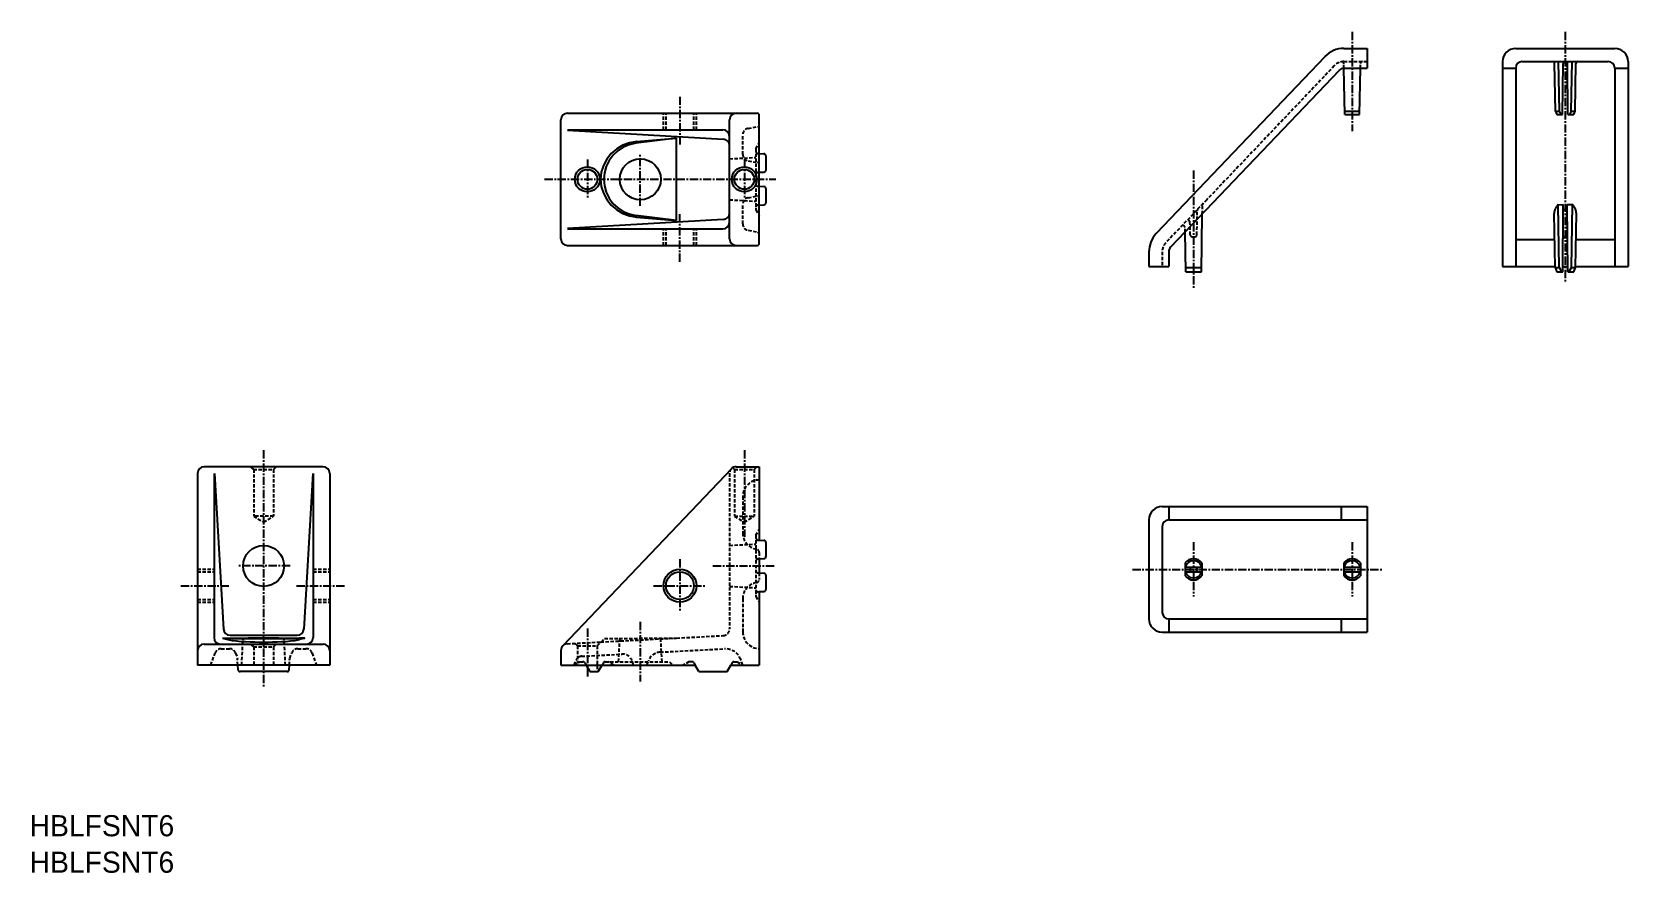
# Model space of a CAD drawing. Extents: x 75 to 317, y 31 to 158.
import ezdxf

# ---------------------------------------------------------------- set-up
doc = ezdxf.new("R2010")
doc.units = 0
doc.linetypes.add('CENTER', pattern=[2, 1.25, -0.25, 0.25, -0.25])
doc.linetypes.add('DASHED', pattern=[0.75, 0.5, -0.25])
doc.layers.get('0').update_dxf_attribs({"linetype": 'CONTINUOUS'})
doc.layers.add('CENTER', color=1, linetype='CENTER')

msp = doc.modelspace()

# ---------------------------------------------------------------- linework, layer by layer
at = {"color": 7, "linetype": 'CONTINUOUS'}
for p, q in [((273.52, 155.33), (277.02, 155.33)), ((277.02, 155.33), (277.02, 152.33)), ((299.52, 155.33), (314.52, 155.33)), ((270.63, 154.08), (245.13, 127.3)), ((273.64, 145.33), (273.52, 152.33)), ((273.52, 152.33), (277.02, 152.33)), ((275.9, 145.33), (276.02, 152.33)), ((297.52, 153.33), (297.52, 122.33)), ((297.52, 152.33), (299.52, 152.33)), ((299.52, 152.33), (299.52, 122.33)), ((300.52, 153.33), (313.52, 153.33)), ((305.54, 145.84), (305.41, 153.03)), ((306.14, 145.84), (306.01, 153.33)), ((306.61, 145.33), (306.68, 153.03)), ((307.43, 145.33), (307.37, 153.03)), ((307.91, 145.84), (308.04, 153.33)), ((308.51, 145.84), (308.63, 153.03)), ((314.52, 152.33), (316.52, 152.33)), ((314.52, 152.33), (314.52, 122.33)), ((316.52, 153.33), (316.52, 122.33)), ((272.8, 152.01), (247.3, 125.23)), ((156.05, 145.52), (184.75, 145.52)), ((185.05, 125.82), (185.05, 145.22)), ((273.64, 145.84), (275.91, 145.84)), ((273.64, 145.33), (275.9, 145.33)), ((305.54, 145.84), (305.72, 145.33)), ((305.54, 145.84), (306.14, 145.84)), ((305.72, 145.33), (306.61, 145.33)), ((306.38, 145.33), (306.14, 145.84)), ((307.43, 145.33), (308.32, 145.33)), ((307.91, 145.84), (307.67, 145.33)), ((307.91, 145.84), (308.51, 145.84)), ((308.32, 145.33), (308.51, 145.84)), ((155.05, 126.52), (155.05, 144.52)), ((156.05, 143.02), (179.55, 143.02)), ((156.05, 142.96), (179.61, 141.6)), ((180.55, 126.52), (180.55, 144.52)), ((163.48, 140.14), (162.66, 139.43)), ((164.42, 140.68), (163.48, 140.14)), ((164.48, 140.38), (163.65, 139.84)), ((165.44, 141.05), (164.42, 140.68)), ((165.39, 140.76), (164.48, 140.38)), ((166.36, 140.97), (165.39, 140.76)), ((166.51, 141.24), (165.44, 141.05)), ((172.55, 141.76), (166.36, 140.97)), ((166.5, 141.24), (172.55, 141.76)), ((172.55, 129.27), (172.55, 141.76)), ((161.98, 138.59), (161.47, 137.63)), ((162.34, 138.35), (161.91, 137.46)), ((162.66, 139.43), (161.98, 138.59)), ((162.93, 139.15), (162.34, 138.35)), ((163.65, 139.84), (162.93, 139.15)), ((185.05, 139.42), (185.77, 139.38)), ((186.05, 139.08), (186.05, 136.92)), ((161.15, 136.6), (161.05, 135.52)), ((161.05, 135.52), (161.15, 134.44)), ((161.47, 137.63), (161.15, 136.6)), ((161.64, 136.51), (161.55, 135.52)), ((161.55, 135.52), (161.64, 134.53)), ((161.91, 137.46), (161.64, 136.51)), ((185.05, 136.58), (185.77, 136.62)), ((161.15, 134.44), (161.47, 133.41)), ((161.47, 133.41), (161.98, 132.45)), ((161.64, 134.53), (161.91, 133.58)), ((161.91, 133.58), (162.34, 132.68)), ((185.05, 134.46), (185.77, 134.42)), ((186.05, 134.12), (186.05, 131.96)), ((161.98, 132.45), (162.66, 131.61)), ((162.34, 132.68), (162.92, 131.88)), ((162.66, 131.61), (163.48, 130.9)), ((162.92, 131.88), (163.64, 131.2)), ((163.48, 130.9), (164.42, 130.36)), ((163.64, 131.2), (164.47, 130.66)), ((164.47, 130.66), (165.39, 130.28)), ((185.05, 131.62), (185.77, 131.66)), ((305.36, 130.61), (305.35, 130.52)), ((305.35, 130.52), (305.35, 130.42)), ((305.38, 130.7), (305.36, 130.61)), ((305.4, 130.8), (305.38, 130.7)), ((305.43, 130.89), (305.4, 130.8)), ((305.46, 130.98), (305.43, 130.89)), ((305.49, 131.07), (305.46, 130.98)), ((305.53, 131.15), (305.49, 131.07)), ((305.57, 131.24), (305.53, 131.15)), ((305.62, 131.32), (305.57, 131.24)), ((305.67, 131.4), (305.62, 131.32)), ((305.73, 131.47), (305.67, 131.4)), ((305.79, 131.55), (305.73, 131.47)), ((305.85, 131.62), (305.79, 131.55)), ((305.92, 131.68), (305.85, 131.62)), ((305.92, 131.68), (306.72, 131.69)), ((306.09, 122.17), (305.92, 131.68)), ((306.64, 121.53), (306.72, 131.69)), ((306.72, 130.93), (307.33, 130.93)), ((307.41, 121.53), (307.32, 131.69)), ((307.32, 131.69), (308.12, 131.69)), ((307.96, 122.17), (308.12, 131.69)), ((308.19, 131.62), (308.12, 131.69)), ((308.26, 131.55), (308.19, 131.62)), ((308.32, 131.48), (308.26, 131.55)), ((308.37, 131.4), (308.32, 131.48)), ((308.42, 131.32), (308.37, 131.4)), ((308.47, 131.24), (308.42, 131.32)), ((308.51, 131.15), (308.47, 131.24)), ((308.55, 131.07), (308.51, 131.15)), ((308.59, 130.98), (308.55, 131.07)), ((308.62, 130.89), (308.59, 130.98)), ((308.64, 130.8), (308.62, 130.89)), ((308.66, 130.71), (308.64, 130.8)), ((308.68, 130.61), (308.66, 130.71)), ((308.69, 130.52), (308.68, 130.61)), ((308.7, 130.42), (308.69, 130.52)), ((179.61, 129.43), (156.05, 128.08)), ((156.05, 128.02), (179.55, 128.02)), ((164.42, 130.36), (165.44, 129.99)), ((165.39, 130.28), (166.36, 130.06)), ((165.44, 129.99), (166.51, 129.8)), ((172.55, 129.27), (166.36, 130.06)), ((166.5, 129.8), (172.55, 129.27)), ((251.95, 121.53), (252.1, 130.27)), ((305.35, 130.42), (305.34, 130.33)), ((305.49, 122.17), (305.34, 130.33)), ((308.56, 122.17), (308.7, 130.33)), ((308.7, 130.33), (308.7, 130.42)), ((249.6, 121.53), (249.49, 127.53)), ((299.52, 126.39), (305.41, 126.39)), ((306.98, 126.83), (307.07, 126.83)), ((308.63, 126.39), (314.52, 126.39)), ((156.05, 125.52), (184.75, 125.52)), ((244.02, 124.54), (244.02, 122.33)), ((247.02, 124.54), (247.02, 122.33)), ((244.02, 122.33), (247.02, 122.33)), ((249.59, 122.17), (251.96, 122.17)), ((249.6, 121.53), (251.95, 121.53)), ((297.52, 122.33), (305.48, 122.33)), ((305.49, 122.17), (306.09, 122.17)), ((305.49, 122.17), (305.72, 121.53)), ((305.72, 121.53), (306.64, 121.53)), ((306.09, 122.17), (306.47, 121.53)), ((306.64, 122.33), (307.4, 122.33)), ((307.41, 121.53), (308.32, 121.53)), ((307.58, 121.53), (307.96, 122.17)), ((307.96, 122.17), (308.56, 122.17)), ((308.32, 121.53), (308.56, 122.17)), ((308.56, 122.33), (316.52, 122.33)), ((119.05, 92.02), (101.05, 92.02)), ((181.55, 92.02), (185.05, 92.02)), ((185.05, 92.02), (185.05, 80.92)), ((100.05, 91.02), (100.05, 62.02)), ((102.55, 91.02), (102.55, 66.18)), ((102.61, 91.02), (103.97, 67.46)), ((117.49, 91.02), (116.14, 67.46)), ((117.55, 91.02), (117.55, 66.18)), ((120.05, 91.02), (120.05, 62.02)), ((180.83, 91.71), (155.33, 64.92)), ((246.02, 85.99), (277.02, 85.99)), ((247.02, 85.99), (247.02, 83.99)), ((273.09, 85.99), (273.09, 83.99)), ((277.02, 85.99), (277.02, 66.99)), ((244.02, 83.99), (244.02, 68.99)), ((246.02, 82.99), (246.02, 69.99)), ((247.02, 83.99), (277.02, 83.99)), ((185.05, 80.92), (185.77, 80.88)), ((186.05, 80.58), (186.05, 78.42)), ((185.05, 78.08), (185.77, 78.12)), ((185.05, 78.08), (185.05, 75.96)), ((249.52, 77.49), (249.52, 75.49)), ((252.02, 77.49), (252.02, 75.49)), ((273.52, 77.49), (273.52, 75.49)), ((276.02, 77.49), (276.02, 75.49)), ((185.05, 75.96), (185.77, 75.92)), ((186.05, 75.62), (186.05, 73.46)), ((249.52, 76.84), (252.02, 76.84)), ((249.52, 76.14), (252.02, 76.14)), ((250.27, 76.84), (250.27, 76.14)), ((251.27, 76.84), (251.27, 76.14)), ((273.52, 76.84), (276.02, 76.84)), ((273.52, 76.14), (276.02, 76.14)), ((185.05, 73.12), (185.77, 73.16)), ((185.05, 73.12), (185.05, 62.02)), ((247.02, 68.99), (277.02, 68.99)), ((247.02, 68.99), (247.02, 66.99)), ((273.09, 68.99), (273.09, 66.99)), ((103.81, 66.1), (116.3, 66.1)), ((103.81, 66.1), (104.6, 66.06)), ((103.81, 66.1), (104.63, 65.87)), ((104.59, 66.06), (105.28, 66.04)), ((104.63, 65.87), (105.29, 65.74)), ((104.97, 66.52), (115.14, 66.52)), ((105.28, 66.04), (105.96, 66.03)), ((105.29, 65.74), (105.97, 65.66)), ((105.96, 66.03), (106.64, 66.03)), ((105.97, 65.66), (106.65, 65.6)), ((106.64, 66.03), (107.32, 66.03)), ((106.65, 65.6), (107.33, 65.56)), ((107.73, 66.07), (106.95, 66.05)), ((106.95, 66.05), (107.73, 66.03)), ((107.32, 66.03), (108, 66.02)), ((107.33, 65.56), (108.01, 65.53)), ((108.5, 66.08), (107.73, 66.07)), ((107.73, 66.03), (108.5, 66.03)), ((108, 66.02), (108.69, 66.02)), ((108.01, 65.53), (108.69, 65.51)), ((109.28, 66.08), (108.5, 66.08)), ((108.5, 66.03), (109.28, 66.03)), ((108.69, 66.02), (109.37, 66.02)), ((108.69, 65.51), (109.37, 65.5)), ((110.05, 66.08), (109.28, 66.08)), ((109.28, 66.03), (110.05, 66.02)), ((109.37, 66.02), (110.05, 66.02)), ((109.37, 65.5), (110.05, 65.5)), ((110.83, 66.08), (110.05, 66.08)), ((110.05, 66.02), (110.83, 66.03)), ((110.05, 66.02), (110.73, 66.02)), ((110.05, 65.5), (110.73, 65.5)), ((110.73, 66.02), (111.41, 66.02)), ((110.73, 65.5), (111.41, 65.51)), ((111.6, 66.08), (110.83, 66.08)), ((110.83, 66.03), (111.6, 66.03)), ((111.41, 66.02), (112.1, 66.02)), ((111.41, 65.51), (112.09, 65.53)), ((112.38, 66.07), (111.6, 66.08)), ((111.6, 66.03), (112.38, 66.03)), ((112.09, 65.53), (112.77, 65.56)), ((112.1, 66.02), (112.78, 66.03)), ((113.15, 66.05), (112.38, 66.07)), ((112.38, 66.03), (113.15, 66.05)), ((112.77, 65.56), (113.45, 65.6)), ((112.78, 66.03), (113.46, 66.03)), ((113.45, 65.6), (114.13, 65.66)), ((113.46, 66.03), (114.14, 66.03)), ((114.13, 65.66), (114.81, 65.74)), ((114.14, 66.03), (114.82, 66.04)), ((114.81, 65.74), (115.48, 65.87)), ((114.82, 66.04), (115.51, 66.06)), ((116.3, 66.1), (115.48, 65.87)), ((116.3, 66.1), (115.51, 66.06)), ((246.02, 66.99), (277.02, 66.99)), ((101.05, 65.18), (119.05, 65.18)), ((155.05, 64.23), (155.05, 62.02)), ((120.05, 62.02), (100.05, 62.02)), ((106.19, 61.3), (106.15, 62.02)), ((113.62, 61.02), (106.49, 61.02)), ((113.91, 61.3), (113.95, 62.02)), ((155.05, 62.02), (158.84, 62.02)), ((158.84, 62.02), (161.26, 62.02)), ((158.84, 62.02), (159.3, 61.22)), ((159.3, 61.22), (159.42, 61.02)), ((159.42, 61.02), (160.69, 61.02)), ((160.69, 61.02), (161.26, 62.02)), ((161.26, 62.02), (175.34, 62.02)), ((175.92, 61.02), (175.34, 62.02)), ((175.92, 61.02), (180.19, 61.02)), ((180.19, 61.02), (180.76, 62.02)), ((180.76, 62.02), (185.05, 62.02))]:
    msp.add_line(p, q, dxfattribs=at)
at = {"color": 3, "linetype": 'DASHED'}
for p, q in [((272.07, 152.7), (252.77, 132.43)), ((273.52, 152.33), (273.51, 153)), ((273.52, 153.33), (276.92, 153.33)), ((276.02, 152.33), (276.03, 153.03)), ((170.55, 143.02), (170.55, 145.52)), ((170.95, 143.02), (170.95, 145.52)), ((175.15, 143.02), (175.15, 145.52)), ((175.55, 143.02), (175.55, 145.52)), ((183.38, 143.22), (185.05, 143.52)), ((182.55, 139.3), (182.55, 142.24)), ((184.55, 140.15), (185.05, 141.02)), ((184.55, 140.15), (184.55, 130.88)), ((180.55, 138.62), (184.55, 138.83)), ((183.38, 138.31), (184.8, 138.06)), ((184.84, 139.43), (185.05, 139.42)), ((184.84, 136.57), (185.05, 136.58)), ((183.38, 132.72), (184.8, 132.98)), ((184.84, 134.47), (185.05, 134.46)), ((180.55, 132.42), (184.55, 132.21)), ((182.55, 128.8), (182.55, 131.74)), ((184.55, 130.88), (185.05, 130.02)), ((184.84, 131.61), (185.05, 131.62)), ((252.77, 132.43), (246.57, 125.92)), ((251.28, 127.12), (251.34, 130.81)), ((252.1, 130.27), (252.12, 131.63)), ((170.55, 125.52), (170.55, 128.02)), ((170.95, 125.52), (170.95, 128.02)), ((175.15, 125.52), (175.15, 128.02)), ((175.55, 125.52), (175.55, 128.02)), ((249.49, 127.53), (249.48, 128.23)), ((250.27, 127.12), (250.23, 129.02)), ((183.38, 127.81), (184.64, 127.59)), ((250.57, 126.83), (250.98, 126.83)), ((246.02, 124.54), (246.02, 122.33)), ((108.55, 91.62), (108.15, 92.02)), ((111.55, 91.62), (111.95, 92.02)), ((181.3, 91.62), (181.04, 91.88)), ((184.3, 91.62), (184.7, 92.02)), ((108.55, 91.62), (108.55, 84.52)), ((108.55, 91.62), (111.55, 91.62)), ((111.55, 91.62), (111.55, 84.52)), ((180.55, 91.02), (180.55, 67.47)), ((181.3, 91.62), (181.3, 84.52)), ((181.3, 91.62), (184.3, 91.62)), ((184.3, 91.62), (184.3, 84.52)), ((182.55, 87.52), (182.55, 82.02)), ((111.55, 84.52), (108.55, 84.52)), ((108.55, 84.52), (110.05, 83.65)), ((110.05, 83.65), (111.55, 84.52)), ((181.3, 84.52), (184.3, 84.52)), ((181.3, 84.52), (182.8, 83.65)), ((182.8, 83.65), (184.3, 84.52)), ((184.55, 81.65), (185.05, 82.52)), ((180.55, 80.12), (184.55, 80.33)), ((184.55, 81.65), (184.55, 72.38)), ((184.84, 80.93), (185.05, 80.92)), ((184.84, 78.07), (185.05, 78.08)), ((185.05, 79.06), (185.05, 78.08)), ((100.05, 76.52), (102.55, 76.52)), ((100.05, 76.12), (102.55, 76.12)), ((117.55, 76.52), (120.05, 76.52)), ((117.55, 76.12), (120.05, 76.12)), ((184.84, 75.97), (185.05, 75.96)), ((185.05, 75.96), (185.05, 74.98)), ((180.55, 73.92), (184.55, 73.71)), ((184.84, 73.11), (185.05, 73.12)), ((100.05, 71.92), (102.55, 71.92)), ((100.05, 71.52), (102.55, 71.52)), ((117.55, 71.92), (120.05, 71.92)), ((117.55, 71.52), (120.05, 71.52)), ((182.55, 72.02), (182.55, 67.02)), ((184.55, 72.38), (185.05, 71.52)), ((106.74, 62.02), (106.95, 66.02)), ((113.36, 62.02), (113.16, 66.02)), ((156, 65.23), (161.05, 65.5)), ((157.55, 64.9), (157.17, 65.28)), ((160.55, 64.9), (161.14, 65.49)), ((161.05, 65.5), (172.55, 66.1)), ((161.14, 65.49), (161.63, 66.02)), ((161.63, 66.02), (172.55, 66.1)), ((163.77, 62.52), (163.95, 66.02)), ((170.34, 62.52), (170.15, 66.08)), ((172.55, 66.1), (179.6, 66.47)), ((102.05, 62.02), (102.71, 63.83)), ((103.65, 64.49), (104.87, 64.49)), ((105.81, 63.83), (106.1, 63.02)), ((106.15, 62.02), (106.1, 63.02)), ((108.55, 64.78), (108.15, 65.18)), ((108.55, 64.78), (111.55, 64.78)), ((108.55, 64.78), (108.55, 62.02)), ((111.55, 64.78), (111.95, 65.18)), ((111.55, 64.78), (111.55, 62.02)), ((113.95, 62.02), (114, 63.02)), ((114, 63.02), (114.3, 63.83)), ((115.24, 64.49), (116.45, 64.49)), ((117.39, 63.83), (118.05, 62.02)), ((157.55, 64.9), (160.55, 64.9)), ((157.55, 64.9), (157.55, 62.31)), ((158.18, 63.34), (164.32, 63.67)), ((160.55, 64.9), (160.55, 61.02)), ((170.06, 63.97), (179.78, 64.48)), ((182.55, 62.02), (182.26, 62.83)), ((157.05, 62.02), (157.3, 62.69)), ((157.05, 62.02), (157.92, 62.52)), ((157.92, 62.52), (158.38, 62.52)), ((158.64, 62.37), (158.84, 62.02)), ((161.47, 62.37), (161.26, 62.02)), ((161.73, 62.52), (171.45, 62.52)), ((163.05, 62.02), (162.19, 62.52)), ((163.05, 62.02), (162.19, 62.52)), ((166.05, 62.02), (165.81, 62.68)), ((168.05, 62.02), (168.28, 62.65)), ((171.45, 62.52), (171.95, 62.02)), ((174.42, 62.52), (173.55, 62.02)), ((174.88, 62.52), (174.42, 62.52)), ((175.14, 62.37), (175.34, 62.02)), ((180.97, 62.37), (180.76, 62.02)), ((181.23, 62.52), (181.69, 62.52)), ((181.69, 62.52), (182.55, 62.02))]:
    msp.add_line(p, q, dxfattribs=at)
at = {"color": 7, "linetype": 'CONTINUOUS'}
for centre, radius in [((167.05, 135.52), 3.1), ((159.05, 135.52), 1.9), ((159.05, 135.52), 1.5), ((182.8, 135.52), 1.9), ((182.8, 135.52), 1.5), ((110.05, 77.02), 3.1), ((173.05, 74.02), 2.1)]:
    msp.add_circle(centre, radius, dxfattribs=at)
at = {"color": 3, "linetype": 'CONTINUOUS'}
msp.add_circle((173.05, 74.02), 2.5, dxfattribs=at)
at = {"color": 7, "linetype": 'CONTINUOUS'}
for centre, radius, start, end in [((273.52, 151.33), 4, 90, 136.4082), ((299.52, 153.33), 2, 90, 180), ((314.52, 153.33), 2, 0, 90), ((273.52, 151.33), 1, 90, 136.4082), ((300.52, 152.33), 1, 90, 180), ((305.11, 153.03), 0.3, 1, 90), ((306.98, 153.03), 0.3, 90, 179.5), ((307.07, 153.03), 0.3, 0.5, 90), ((308.93, 153.03), 0.3, 90, 179), ((313.52, 152.33), 1, 0, 90), ((156.05, 144.52), 1, 90, 180), ((181.55, 144.52), 1, 90, 180), ((184.75, 145.22), 0.3, 0, 90), ((179.55, 142.02), 1, 0, 90), ((179.55, 140.6), 1, 0, 86.7007), ((185.75, 139.08), 0.3, 0, 87), ((185.75, 136.92), 0.3, 273, 0), ((185.75, 134.12), 0.3, 0, 87), ((179.55, 130.43), 1, 273.2993, 0), ((185.75, 131.96), 0.3, 273, 0), ((179.55, 129.02), 1, 270, 0), ((156.05, 126.52), 1, 180, 270), ((181.55, 126.52), 1, 180, 270), ((184.75, 125.82), 0.3, 270, 0), ((248.02, 124.54), 4, 136.4082, 180), ((306.98, 126.53), 0.3, 90, 179.5), ((307.07, 126.53), 0.3, 0.5, 90), ((248.02, 124.54), 1, 136.4082, 180), ((101.05, 91.02), 1, 90, 180), ((119.05, 91.02), 1, 360, 90), ((181.55, 91.02), 1, 90, 136.6302), ((246.02, 83.99), 2, 90, 180), ((247.02, 82.99), 1, 90, 180), ((185.75, 80.58), 0.3, 0, 87), ((185.75, 78.42), 0.3, 273, 0), ((250.77, 76.49), 1.6, 38.6248, 141.3752), ((250.77, 76.49), 1.3, 15.9424, 164.0576), ((274.77, 76.49), 1.6, 38.6248, 141.3752), ((274.77, 76.49), 1.3, 15.9424, 164.0576), ((185.75, 75.62), 0.3, 0, 87), ((250.77, 76.49), 1.3, 195.9424, 344.0576), ((250.77, 76.49), 1.6, 218.6249, 321.3752), ((274.77, 76.49), 1.3, 195.9424, 344.0576), ((274.77, 76.49), 1.6, 218.6249, 321.3752), ((185.75, 73.46), 0.3, 273, 0), ((246.02, 68.99), 2, 180, 270), ((247.02, 69.99), 1, 180, 270), ((103.55, 66.18), 1, 180, 270), ((104.97, 67.52), 1, 183.2993, 270), ((115.14, 67.52), 1, 270, 356.7007), ((116.55, 66.18), 1, 270, 0), ((101.05, 64.18), 1, 90, 180), ((119.05, 64.18), 1, 0, 90), ((156.05, 64.23), 1, 136.2494, 180), ((106.49, 61.32), 0.3, 183, 270), ((113.62, 61.32), 0.3, 270, 357)]:
    msp.add_arc(centre, radius, start, end, dxfattribs=at)
at = {"color": 3, "linetype": 'DASHED'}
for centre, radius, start, end in [((273.52, 151.33), 2, 90, 136.4082), ((273.21, 153), 0.3, 1, 100.5672), ((276.33, 153.03), 0.3, 90, 179), ((183.55, 142.24), 1, 100, 180), ((183.55, 139.3), 1, 180, 260), ((184.85, 139.73), 0.3, 180, 267), ((184.75, 137.77), 0.3, 0, 80), ((184.85, 136.27), 0.3, 93, 180), ((184.85, 134.77), 0.3, 180, 267), ((184.75, 133.27), 0.3, 280, 0), ((183.55, 131.74), 1, 100, 180), ((184.85, 131.31), 0.3, 93, 180), ((251.64, 130.81), 0.3, 136.4082, 179), ((252.42, 131.63), 0.3, 136.4082, 179), ((183.55, 128.8), 1, 180, 260), ((249.18, 128.22), 0.3, 1, 136.4082), ((249.93, 129.01), 0.3, 1, 136.4082), ((184.55, 127.1), 0.5, 0, 80), ((248.02, 124.54), 2, 136.4082, 180), ((250.57, 127.13), 0.3, 181, 270), ((250.98, 127.13), 0.3, 270, 359), ((181.55, 91.02), 1, 136.6302, 180), ((185.05, 87.52), 2.5, 90, 180), ((185.05, 82.02), 2.5, 180, 260.4059), ((184.85, 81.23), 0.3, 180, 267), ((184.85, 77.77), 0.3, 93, 180), ((184.55, 79.06), 0.5, 0, 80.4059), ((184.85, 76.27), 0.3, 180, 267), ((184.55, 74.98), 0.5, 279.5941, 0), ((185.05, 72.02), 2.5, 99.5941, 180), ((184.85, 72.81), 0.3, 93, 180), ((156.05, 64.23), 1, 93, 136.2494), ((179.55, 67.47), 1, 273, 0), ((185.05, 67.02), 2.5, 180, 270), ((103.65, 63.49), 1, 90, 160), ((104.87, 63.49), 1, 20, 90), ((115.24, 63.49), 1, 90, 160), ((116.45, 63.49), 1, 20, 90), ((158.24, 62.35), 1, 93, 160), ((164.4, 62.17), 1.5, 20, 93), ((170.16, 61.97), 2, 93, 160), ((179.91, 61.98), 2.5, 20, 93), ((158.38, 62.22), 0.3, 30, 90), ((161.73, 62.22), 0.3, 90, 150), ((174.88, 62.22), 0.3, 30, 90), ((181.23, 62.22), 0.3, 90, 150)]:
    msp.add_arc(centre, radius, start, end, dxfattribs=at)
at = {"layer": 'CENTER', "color": 1, "linetype": 'CENTER'}
for p, q in [((274.77, 157.83), (274.77, 142.83)), ((307.02, 157.83), (307.02, 119.83)), ((173.05, 148.02), (173.05, 140.52)), ((159.05, 138.52), (159.05, 132.52)), ((167.05, 131.49), (167.05, 139.49)), ((182.8, 138.52), (182.8, 132.52)), ((152.55, 135.52), (187.55, 135.52)), ((250.77, 136.86), (250.77, 119.03)), ((173.05, 123.02), (173.05, 130.52)), ((110.05, 94.52), (110.05, 58.52)), ((182.8, 94.52), (182.8, 81.43)), ((250.77, 80.59), (250.77, 72.39)), ((274.77, 80.59), (274.77, 72.39)), ((173.05, 78.02), (173.05, 70.02)), ((114.05, 77.02), (106.05, 77.02)), ((178.05, 77.02), (187.55, 77.02)), ((241.52, 76.49), (279.52, 76.49)), ((97.55, 74.02), (105.05, 74.02)), ((115.05, 74.02), (122.55, 74.02)), ((169.05, 74.02), (177.05, 74.02)), ((167.05, 68.55), (167.05, 59.52)), ((159.05, 67.53), (159.05, 60.18))]:
    msp.add_line(p, q, dxfattribs=at)

# ---------------------------------------------------------------- texts
at = {"color": 7, "linetype": 'CONTINUOUS'}
for p in [(74.65, 36.1), (74.65, 30.58)]:
    msp.add_text('HBLFSNT6', height=3.2, dxfattribs=at).set_placement(p)

doc.saveas('drawing.dxf')
